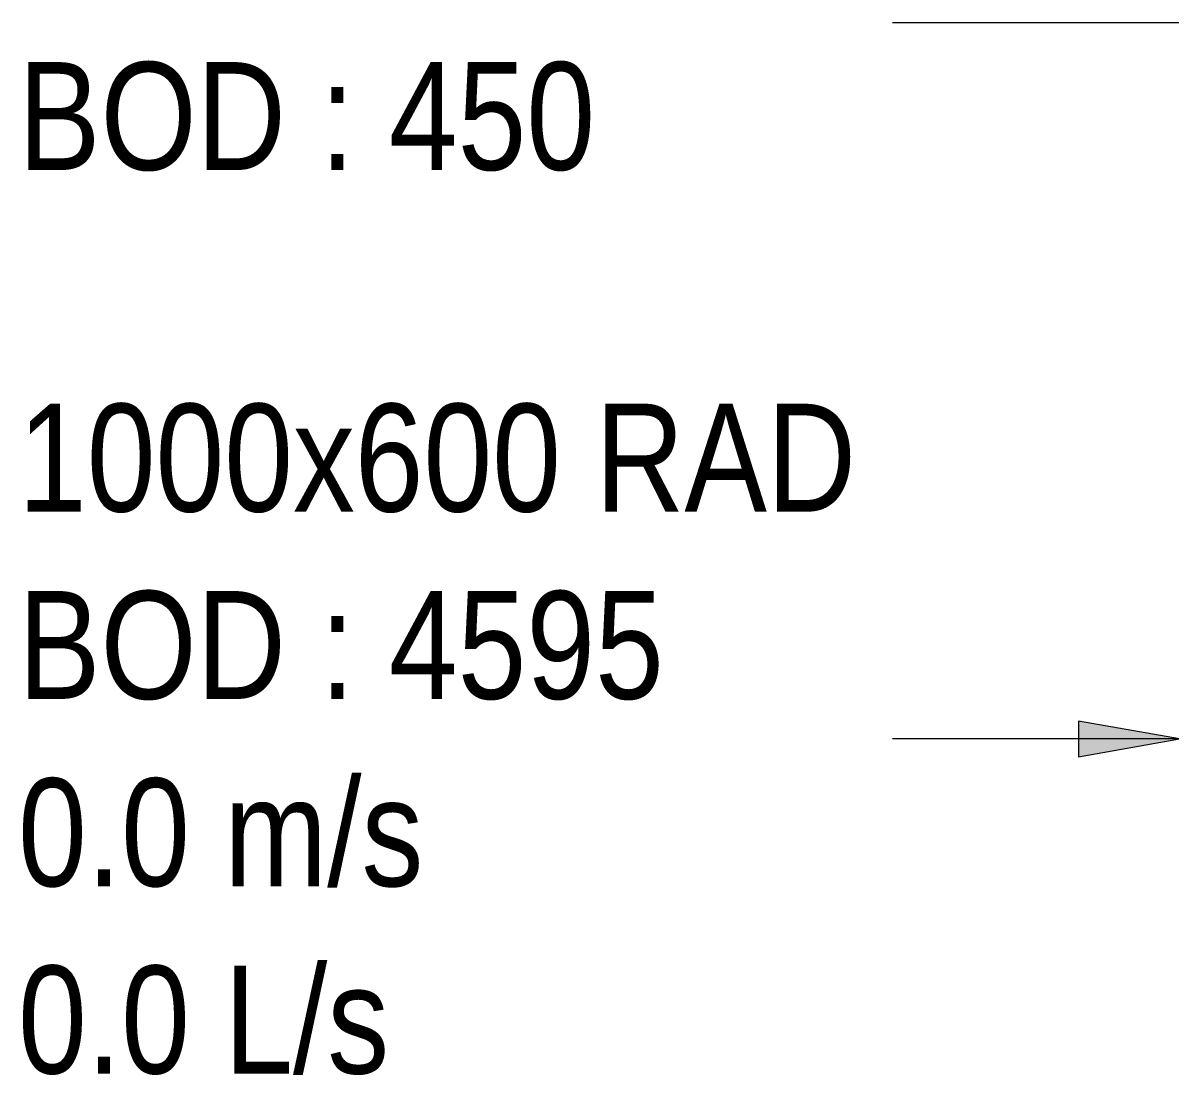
# Model space of a CAD drawing. Header units: inches. Extents: x -83664 to 20107, y -47222 to 19398.
# Drawn here: x -71725 to -69173, y -22717 to -20376 of the extents above; entities that cross this region are included whole.
import ezdxf

# ---------------------------------------------------------------- set-up
doc = ezdxf.new("R2010")
doc.units = ezdxf.units.IN
doc.header["$MEASUREMENT"] = 0
doc.layers.add('M-HVAC-DUCT-IDEN', color=7, linetype='Continuous', lineweight=18)
doc.styles.add('Arial Narrow_21', font='ARIALN.TTF', dxfattribs={"height": 240})

msp = doc.modelspace()

# ---------------------------------------------------------------- hatches: boundary and pattern name
at = {"layer": 'M-HVAC-DUCT-IDEN', "lineweight": 9}
msp.add_hatch(color=256, dxfattribs=at).paths.add_polyline_path([(-69152.3, -21969.5), (-69377.3, -21929.9), (-69377.3, -22009.2)])

# ---------------------------------------------------------------- linework, layer by layer
for p, q in [((-68133.5, -20376.5), (-69790.6, -20376.5)), ((-69152.3, -21969.5), (-69377.3, -21929.9)), ((-69377.3, -21929.9), (-69377.3, -22009.2)), ((-69152.3, -21969.5), (-69790.6, -21969.5)), ((-69377.3, -22009.2), (-69152.3, -21969.5))]:
    msp.add_line(p, q, dxfattribs=at)

# ---------------------------------------------------------------- texts
at = {"layer": 'M-HVAC-DUCT-IDEN', "lineweight": 9, "char_height": 240, "attachment_point": 1, "style": 'Arial Narrow_21'}
for s, insert, width in [('BOD : 450', (-71736.1, -20463.6), 1611.392), ('1000x600 RAD', (-71736.1, -21223.7), 2344.936), ('BOD : 4595', (-71736.1, -21640.4), 1803.797), ('0.0 m/s', (-71736.1, -22057.1), 1130.379), ('0.0 L/s', (-71736.1, -22473.9), 1034.177)]:
    msp.add_mtext(s, dxfattribs=dict(at, insert=insert, width=width))

doc.saveas('drawing.dxf')
